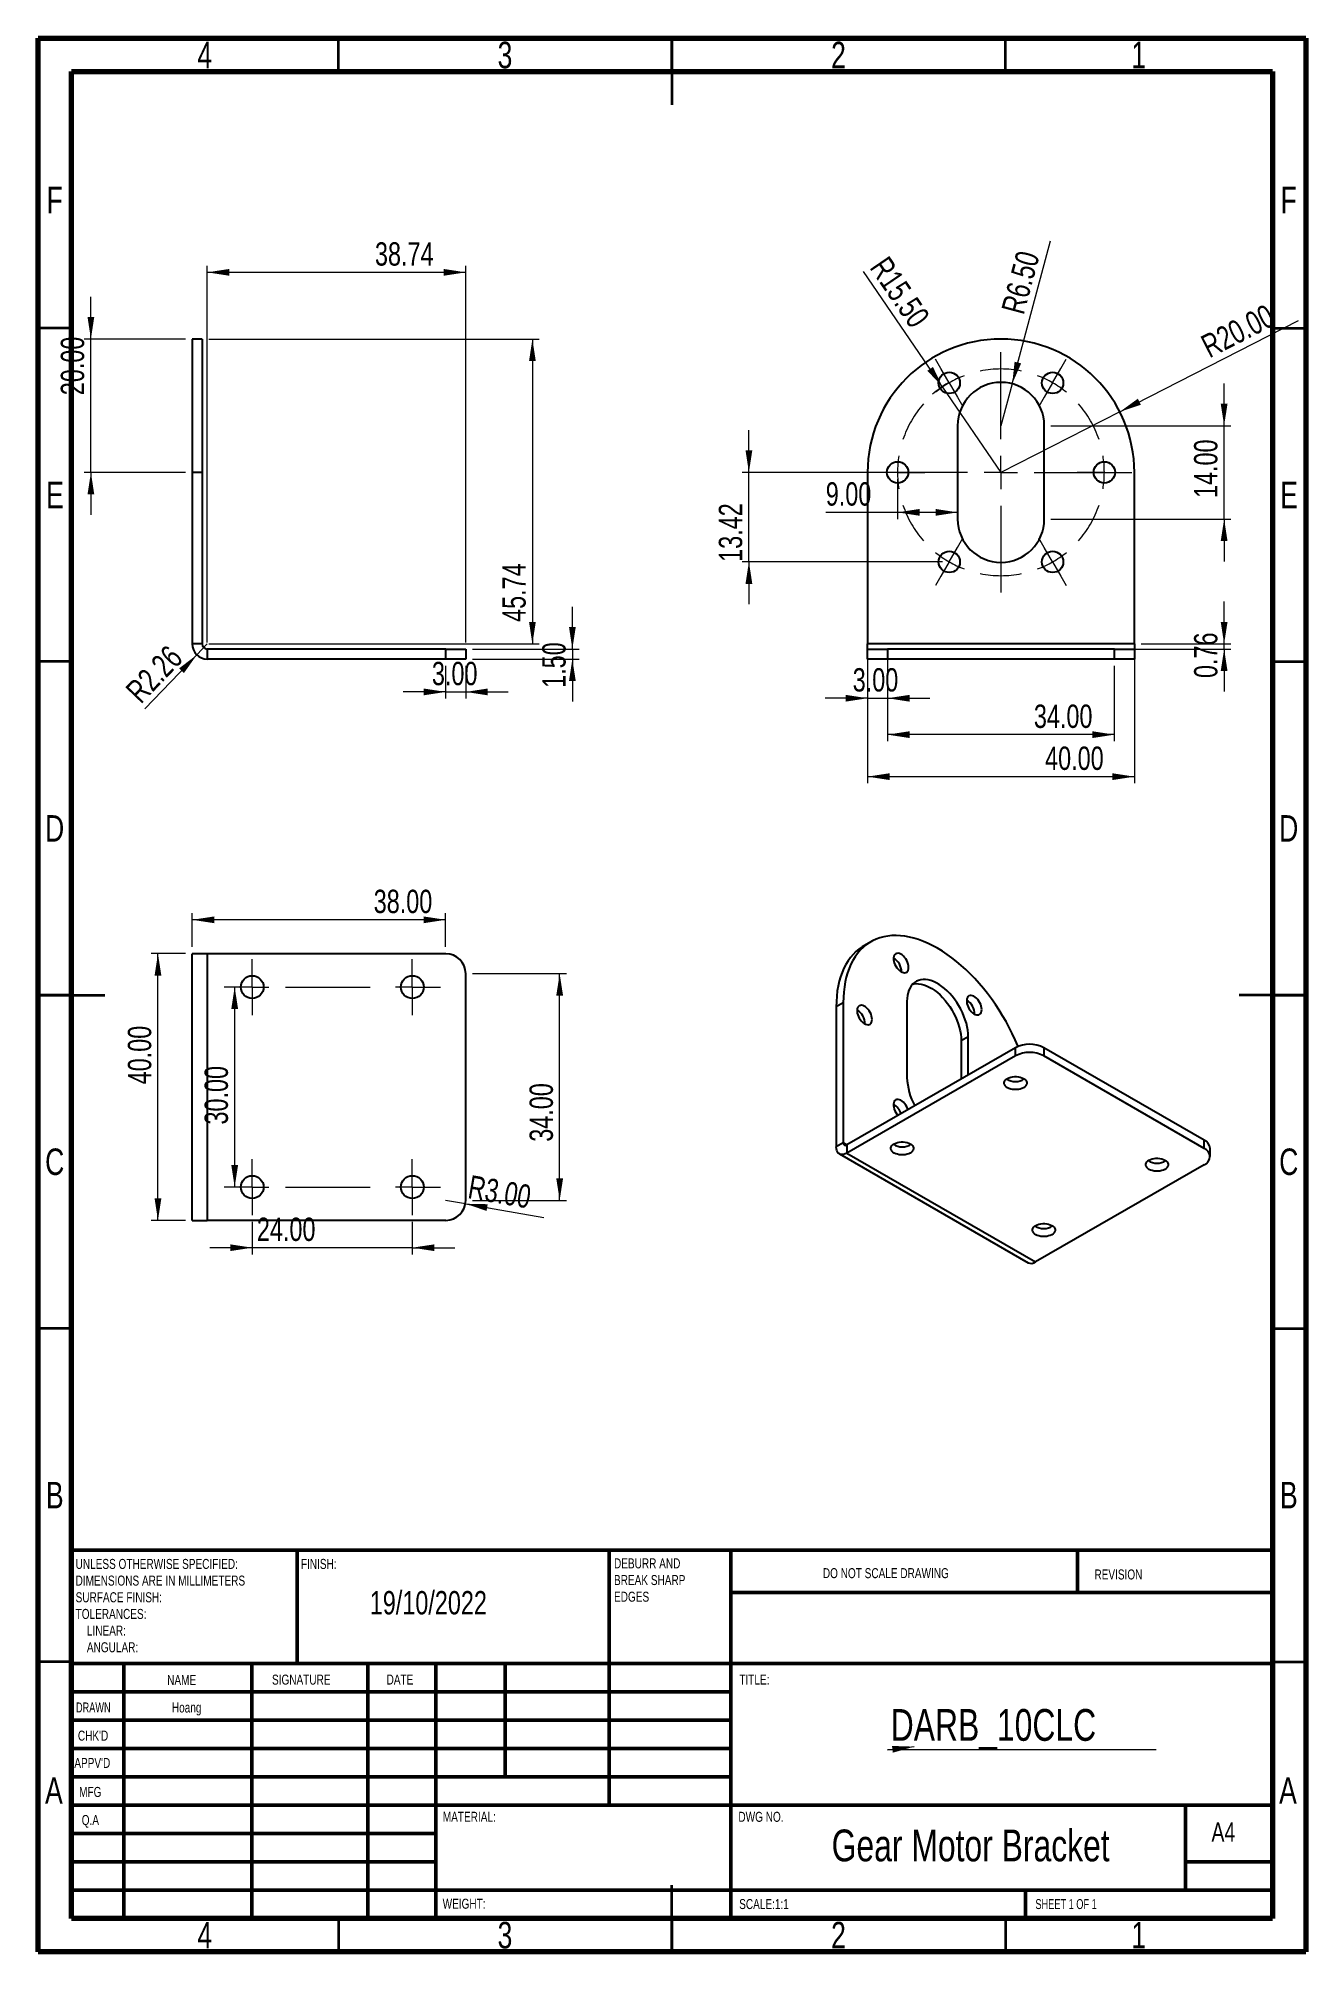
# Model space of a CAD drawing. Header units: millimetres. Extents: x 15 to 205, y 5 to 292.
import ezdxf

# ---------------------------------------------------------------- set-up
doc = ezdxf.new("R2010")
doc.units = ezdxf.units.MM
doc.linetypes.add('CENTERX2', pattern=[20.32, 12.7, -2.54, 2.54, -2.54])
doc.styles.add('SLDTEXTSTYLE0', font='TXT', dxfattribs={"width": 0.75})
doc.styles.add('SLDTEXTSTYLE1', font='TXT', dxfattribs={"width": 0.686449})
doc.styles.add('SLDTEXTSTYLE2', font='TXT', dxfattribs={"width": 0.6875})
doc.dimstyles.new('SLDDIMSTYLE0', dxfattribs={"dimtxt": 3.5, "dimasz": 3.302, "dimexe": 0, "dimexo": 0.0625, "dimgap": 0.875, "dimtad": 1, "dimrnd": 1e-09, "dimzin": 12, "dimdsep": 46, "dimtxsty": 'SLDTEXTSTYLE0', "dimsah": 1, "dimcen": 0.09, "dimadec": 0, "dimazin": 3, "dimtfac": 1, "dimtofl": 0, "dimtmove": 0, "dimatfit": 3, "dimfxl": 0, "dimfrac": 2, "dimtolj": 1, "dimtzin": 12, "dimarcsym": 0})
doc.dimstyles.new('SLDDIMSTYLE1', dxfattribs={"dimtxt": 3.5, "dimasz": 3.302, "dimexe": 0, "dimexo": 0.0625, "dimgap": 0.875, "dimtad": 1, "dimrnd": 1e-09, "dimzin": 4, "dimdsep": 46, "dimtxsty": 'SLDTEXTSTYLE0', "dimsah": 1, "dimcen": 0.09, "dimadec": 0, "dimazin": 1, "dimtfac": 1, "dimtmove": 0, "dimatfit": 0, "dimfxl": 0, "dimfrac": 2, "dimtolj": 1, "dimtzin": 12, "dimarcsym": 0})
doc.dimstyles.new('SLDDIMSTYLE2', dxfattribs={"dimtxt": 3.5, "dimasz": 3.302, "dimexe": 0, "dimexo": 0.0625, "dimgap": 0.875, "dimtad": 1, "dimrnd": 1e-09, "dimzin": 12, "dimdsep": 46, "dimtxsty": 'SLDTEXTSTYLE0', "dimsah": 1, "dimcen": 0, "dimadec": 0, "dimazin": 3, "dimtfac": 1, "dimtofl": 0, "dimtmove": 0, "dimatfit": 3, "dimfxl": 0, "dimfrac": 2, "dimtolj": 1, "dimtzin": 12, "dimarcsym": 0})
doc.dimstyles.new('SLDDIMSTYLE3', dxfattribs={"dimtxt": 3.5, "dimasz": 3.302, "dimexe": 0, "dimexo": 0.0625, "dimgap": 0.875, "dimtad": 1, "dimrnd": 1e-09, "dimzin": 4, "dimdsep": 46, "dimtxsty": 'SLDTEXTSTYLE0', "dimsah": 1, "dimcen": 0, "dimadec": 0, "dimazin": 1, "dimtfac": 1, "dimtofl": 0, "dimtmove": 0, "dimatfit": 3, "dimfxl": 0, "dimfrac": 2, "dimtolj": 1, "dimtzin": 12, "dimarcsym": 0})
doc.dimstyles.new('SLDDIMSTYLE4', dxfattribs={"dimtxt": 3.5, "dimasz": 3.302, "dimexe": 0, "dimexo": 0.0625, "dimgap": 0.875, "dimtad": 1, "dimrnd": 1e-09, "dimzin": 4, "dimdsep": 46, "dimtxsty": 'SLDTEXTSTYLE0', "dimsah": 1, "dimcen": 0.09, "dimadec": 0, "dimazin": 1, "dimtfac": 1, "dimtofl": 0, "dimtmove": 0, "dimatfit": 3, "dimfxl": 0, "dimfrac": 2, "dimtolj": 1, "dimtzin": 12, "dimarcsym": 0})
doc.dimstyles.new('SLDDIMSTYLE5', dxfattribs={"dimtxt": 3.5, "dimasz": 3.302, "dimexe": 0, "dimexo": 0.0625, "dimgap": 0.875, "dimtad": 1, "dimrnd": 1e-09, "dimdsep": 46, "dimtxsty": 'SLDTEXTSTYLE0', "dimsah": 1, "dimcen": 0.09, "dimadec": 0, "dimazin": 2, "dimtfac": 1, "dimtmove": 0, "dimatfit": 0, "dimfxl": 0, "dimfrac": 2, "dimtolj": 1, "dimtzin": 12, "dimarcsym": 0})
doc.dimstyles.new('SLDDIMSTYLE6', dxfattribs={"dimtxt": 3.5, "dimasz": 3.302, "dimexe": 0, "dimexo": 0.0625, "dimgap": 0.875, "dimtad": 1, "dimrnd": 1e-09, "dimzin": 12, "dimdsep": 46, "dimtxsty": 'SLDTEXTSTYLE0', "dimsah": 1, "dimcen": 0.09, "dimadec": 0, "dimazin": 3, "dimtfac": 1, "dimtmove": 0, "dimatfit": 0, "dimfxl": 0, "dimfrac": 2, "dimtolj": 1, "dimtzin": 12, "dimarcsym": 0})

# ---------------------------------------------------------------- blocks, each defined once
blk = doc.blocks.new('SW_NOTE_0')
at = {"color": 0, "linetype": 'Continuous', "lineweight": 0, "char_height": 1.5, "attachment_point": 1, "style": 'SLDTEXTSTYLE0'}
for s, insert in [('UNLESS OTHERWISE SPECIFIED:', (0, 1.93)), ('DIMENSIONS ARE IN MILLIMETERS', (0, -0.57)), ('TOLERANCES:', (0, -5.57)), ('SURFACE FINISH:', (0, -3.07)), ('LINEAR:', (1.69, -8.07)), ('ANGULAR:', (1.69, -10.57))]:
    blk.add_mtext(s, dxfattribs=dict(at, insert=insert))
blk = doc.blocks.new('SW_NOTE_0_1')
at = {"color": 0, "linetype": 'Continuous', "lineweight": 0, "char_height": 1.5, "attachment_point": 1, "style": 'SLDTEXTSTYLE0'}
for s, insert in [('DEBURR AND', (0, 1.93)), ('BREAK SHARP', (0, -0.57)), ('EDGES', (0, -3.07))]:
    blk.add_mtext(s, dxfattribs=dict(at, insert=insert))
blk = doc.blocks.new('SW_NOTE_0_2')
at = {"color": 0, "linetype": 'Continuous', "lineweight": 0}
blk.add_line((40.28, 0), (0, 0), dxfattribs=at)
at = {"color": 0, "linetype": 'Continuous', "lineweight": 0, "insert": (0.49, 6.13), "char_height": 4.762, "attachment_point": 1, "style": 'SLDTEXTSTYLE0'}
blk.add_mtext('DARB_10CLC', dxfattribs=at)
blk = doc.blocks.new('_D')
at = {"color": 7, "linetype": 'Continuous', "lineweight": 0}
for p, q in [((40.34, 201.39), (40.34, 257.89)), ((79.07, 256.89), (40.34, 256.89)), ((79.07, 201.39), (79.07, 257.89))]:
    blk.add_line(p, q, dxfattribs=at)
at = {"color": 7, "linetype": 'Continuous', "lineweight": 18}
for points in [[(40.34, 256.89), (43.64, 256.38), (43.64, 257.4)], [(79.07, 256.89), (75.77, 257.4), (75.77, 256.38)]]:
    blk.add_solid(points, dxfattribs=at)
at = {"color": 7, "linetype": 'Continuous', "lineweight": 18, "insert": (65.47, 261.4), "char_height": 3.5, "attachment_point": 1, "style": 'SLDTEXTSTYLE0'}
blk.add_mtext('38.74', dxfattribs=at)
blk = doc.blocks.new('_D_1')
at = {"color": 7, "linetype": 'Continuous', "lineweight": 0}
for p, q in [((40.57, 246.89), (90.07, 246.89)), ((89.07, 246.89), (89.07, 201.15)), ((40.57, 201.15), (90.07, 201.15))]:
    blk.add_line(p, q, dxfattribs=at)
at = {"color": 7, "linetype": 'Continuous', "lineweight": 18}
for points in [[(89.07, 246.89), (88.57, 243.59), (89.58, 243.59)], [(89.07, 201.15), (89.58, 204.45), (88.57, 204.45)]]:
    blk.add_solid(points, dxfattribs=at)
at = {"color": 7, "linetype": 'Continuous', "lineweight": 18, "insert": (84.56, 204.46), "char_height": 3.5, "attachment_point": 1, "rotation": 90, "style": 'SLDTEXTSTYLE0'}
blk.add_mtext('45.74', dxfattribs=at)
blk = doc.blocks.new('_D_2')
at = {"color": 7, "linetype": 'Continuous', "lineweight": 0}
for p, q in [((76.07, 197.89), (76.07, 192.96)), ((79.07, 197.89), (79.07, 192.96)), ((76.07, 193.96), (69.72, 193.96)), ((76.07, 193.96), (79.07, 193.96)), ((79.07, 193.96), (85.42, 193.96))]:
    blk.add_line(p, q, dxfattribs=at)
at = {"color": 7, "linetype": 'Continuous', "lineweight": 18}
for points in [[(76.07, 193.96), (72.77, 194.47), (72.77, 193.45)], [(79.07, 193.96), (82.38, 193.45), (82.38, 194.47)]]:
    blk.add_solid(points, dxfattribs=at)
at = {"color": 7, "linetype": 'Continuous', "lineweight": 18, "insert": (74.01, 198.47), "char_height": 3.5, "attachment_point": 1, "style": 'SLDTEXTSTYLE0'}
blk.add_mtext('3.00', dxfattribs=at)
blk = doc.blocks.new('_D_3')
at = {"color": 7, "linetype": 'Continuous', "lineweight": 0}
for p, q in [((95.06, 200.39), (95.06, 206.74)), ((80.07, 200.39), (96.06, 200.39)), ((80.07, 198.89), (96.06, 198.89)), ((95.06, 200.39), (95.06, 198.89)), ((95.06, 198.89), (95.06, 192.54))]:
    blk.add_line(p, q, dxfattribs=at)
at = {"color": 7, "linetype": 'Continuous', "lineweight": 18}
for points in [[(95.06, 200.39), (95.57, 203.69), (94.56, 203.69)], [(95.06, 198.89), (94.56, 195.59), (95.57, 195.59)]]:
    blk.add_solid(points, dxfattribs=at)
at = {"color": 7, "linetype": 'Continuous', "lineweight": 18, "insert": (90.55, 194.57), "char_height": 3.5, "attachment_point": 1, "rotation": 90, "style": 'SLDTEXTSTYLE0'}
blk.add_mtext('1.50', dxfattribs=at)
blk = doc.blocks.new('_D_4')
at = {"color": 7, "linetype": 'Continuous', "lineweight": 0}
for q in [(40.34, 201.15), (30.99, 191.44)]:
    blk.add_line((38.77, 199.52), q, dxfattribs=at)
at = {"color": 7, "linetype": 'Continuous', "lineweight": 18}
blk.add_solid([(38.77, 199.52), (36.11, 197.49), (36.84, 196.79)], dxfattribs=at)
at = {"color": 7, "linetype": 'Continuous', "lineweight": 18, "insert": (27.85, 194.46), "char_height": 3.5, "attachment_point": 1, "rotation": 46.1222, "style": 'SLDTEXTSTYLE0'}
blk.add_mtext('R2.26', dxfattribs=at)
blk = doc.blocks.new('_D_5')
at = {"color": 7, "linetype": 'Continuous', "lineweight": 0}
for p, q in [((22.89, 246.89), (22.89, 253.24)), ((37.07, 246.89), (21.89, 246.89)), ((22.89, 226.89), (22.89, 246.89)), ((37.07, 226.89), (21.89, 226.89)), ((22.89, 226.89), (22.89, 220.54))]:
    blk.add_line(p, q, dxfattribs=at)
at = {"color": 7, "linetype": 'Continuous', "lineweight": 18}
for points in [[(22.89, 246.89), (23.39, 250.19), (22.38, 250.19)], [(22.89, 226.89), (22.38, 223.59), (23.39, 223.59)]]:
    blk.add_solid(points, dxfattribs=at)
at = {"color": 7, "linetype": 'Continuous', "lineweight": 18, "insert": (18.37, 238.46), "char_height": 3.5, "attachment_point": 1, "rotation": 90, "style": 'SLDTEXTSTYLE0'}
blk.add_mtext('20.00', dxfattribs=at)
blk = doc.blocks.new('_D_6')
at = {"color": 7, "linetype": 'Continuous', "lineweight": 0}
for p, q in [((192.77, 233.89), (192.77, 240.24)), ((166.81, 233.89), (193.77, 233.89)), ((192.77, 219.89), (192.77, 233.89)), ((166.81, 219.89), (193.77, 219.89)), ((192.77, 219.89), (192.77, 213.54))]:
    blk.add_line(p, q, dxfattribs=at)
at = {"color": 7, "linetype": 'Continuous', "lineweight": 18}
for points in [[(192.77, 233.89), (193.28, 237.19), (192.26, 237.19)], [(192.77, 219.89), (192.26, 216.59), (193.28, 216.59)]]:
    blk.add_solid(points, dxfattribs=at)
at = {"color": 7, "linetype": 'Continuous', "lineweight": 18, "insert": (188.26, 223.04), "char_height": 3.5, "attachment_point": 1, "rotation": 90, "style": 'SLDTEXTSTYLE0'}
blk.add_mtext('14.00', dxfattribs=at)
blk = doc.blocks.new('_D_7')
at = {"color": 7, "linetype": 'Continuous', "lineweight": 0}
for q in [(166.74, 261.61), (159.31, 233.89)]:
    blk.add_line((161, 240.17), q, dxfattribs=at)
at = {"color": 7, "linetype": 'Continuous', "lineweight": 18}
blk.add_solid([(161, 240.17), (162.34, 243.23), (161.36, 243.49)], dxfattribs=at)
at = {"color": 7, "linetype": 'Continuous', "lineweight": 18, "insert": (159.33, 251.3), "char_height": 3.5, "attachment_point": 1, "rotation": 75, "style": 'SLDTEXTSTYLE0'}
blk.add_mtext('R6.50', dxfattribs=at)
blk = doc.blocks.new('_D_8')
at = {"color": 7, "linetype": 'Continuous', "lineweight": 0}
for q in [(203.91, 249.65), (159.31, 226.89)]:
    blk.add_line((177.13, 235.98), q, dxfattribs=at)
at = {"color": 7, "linetype": 'Continuous', "lineweight": 18}
blk.add_solid([(177.13, 235.98), (180.3, 237.03), (179.84, 237.94)], dxfattribs=at)
at = {"color": 7, "linetype": 'Continuous', "lineweight": 18, "insert": (188.97, 247.09), "char_height": 3.5, "attachment_point": 1, "rotation": 27.0427, "style": 'SLDTEXTSTYLE0'}
blk.add_mtext('R20.00', dxfattribs=at)
blk = doc.blocks.new('_D_9')
at = {"color": 7, "linetype": 'Continuous', "lineweight": 0}
for p, q in [((142.31, 197.89), (142.31, 186.55)), ((176.31, 197.89), (176.31, 186.55)), ((176.31, 187.55), (142.31, 187.55))]:
    blk.add_line(p, q, dxfattribs=at)
at = {"color": 7, "linetype": 'Continuous', "lineweight": 18}
for points in [[(142.31, 187.55), (145.62, 187.04), (145.62, 188.06)], [(176.31, 187.55), (173.01, 188.06), (173.01, 187.04)]]:
    blk.add_solid(points, dxfattribs=at)
at = {"color": 7, "linetype": 'Continuous', "lineweight": 18, "insert": (164.25, 192.06), "char_height": 3.5, "attachment_point": 1, "style": 'SLDTEXTSTYLE0'}
blk.add_mtext('34.00', dxfattribs=at)
blk = doc.blocks.new('_D_10')
at = {"color": 7, "linetype": 'Continuous', "lineweight": 0}
for p, q in [((139.31, 199.39), (139.31, 180.25)), ((179.31, 199.39), (179.31, 180.25)), ((139.31, 181.25), (179.31, 181.25))]:
    blk.add_line(p, q, dxfattribs=at)
at = {"color": 7, "linetype": 'Continuous', "lineweight": 18}
for points in [[(139.31, 181.25), (142.62, 180.74), (142.62, 181.76)], [(179.31, 181.25), (176.01, 181.76), (176.01, 180.74)]]:
    blk.add_solid(points, dxfattribs=at)
at = {"color": 7, "linetype": 'Continuous', "lineweight": 18, "insert": (165.93, 185.76), "char_height": 3.5, "attachment_point": 1, "style": 'SLDTEXTSTYLE0'}
blk.add_mtext('40.00', dxfattribs=at)
blk = doc.blocks.new('_D_11')
at = {"color": 7, "linetype": 'Continuous', "lineweight": 0}
for p, q in [((192.77, 201.15), (192.77, 207.5)), ((180.31, 201.15), (193.77, 201.15)), ((192.77, 200.39), (192.77, 201.15)), ((177.31, 200.39), (193.77, 200.39)), ((192.77, 200.39), (192.77, 194.04))]:
    blk.add_line(p, q, dxfattribs=at)
at = {"color": 7, "linetype": 'Continuous', "lineweight": 18}
for points in [[(192.77, 201.15), (193.28, 204.45), (192.26, 204.45)], [(192.77, 200.39), (192.26, 197.09), (193.28, 197.09)]]:
    blk.add_solid(points, dxfattribs=at)
at = {"color": 7, "linetype": 'Continuous', "lineweight": 18, "insert": (188.26, 196.04), "char_height": 3.5, "attachment_point": 1, "rotation": 90, "style": 'SLDTEXTSTYLE0'}
blk.add_mtext('0.76', dxfattribs=at)
blk = doc.blocks.new('_D_12')
at = {"color": 7, "linetype": 'Continuous', "lineweight": 0}
for p, q in [((139.31, 199.39), (139.31, 192.01)), ((142.31, 199.39), (142.31, 192.01)), ((139.31, 193.01), (132.96, 193.01)), ((139.31, 193.01), (142.31, 193.01)), ((142.31, 193.01), (148.66, 193.01))]:
    blk.add_line(p, q, dxfattribs=at)
at = {"color": 7, "linetype": 'Continuous', "lineweight": 18}
for points in [[(139.31, 193.01), (136.01, 193.52), (136.01, 192.5)], [(142.31, 193.01), (145.62, 192.5), (145.62, 193.52)]]:
    blk.add_solid(points, dxfattribs=at)
at = {"color": 7, "linetype": 'Continuous', "lineweight": 18, "insert": (137.09, 197.52), "char_height": 3.5, "attachment_point": 1, "style": 'SLDTEXTSTYLE0'}
blk.add_mtext('3.00', dxfattribs=at)
blk = doc.blocks.new('_D_13')
at = {"color": 7, "linetype": 'Continuous', "lineweight": 0}
for p, q in [((143.81, 225.89), (143.81, 219.89)), ((143.81, 220.89), (133.05, 220.89)), ((152.81, 220.89), (143.81, 220.89))]:
    blk.add_line(p, q, dxfattribs=at)
at = {"color": 7, "linetype": 'Continuous', "lineweight": 18}
for points in [[(143.81, 220.89), (147.12, 220.38), (147.12, 221.4)], [(152.81, 220.89), (149.51, 221.4), (149.51, 220.38)]]:
    blk.add_solid(points, dxfattribs=at)
at = {"color": 7, "linetype": 'Continuous', "lineweight": 18, "insert": (133.05, 225.4), "char_height": 3.5, "attachment_point": 1, "style": 'SLDTEXTSTYLE0'}
blk.add_mtext('9.00', dxfattribs=at)
blk = doc.blocks.new('_D_14')
at = {"color": 7, "linetype": 'Continuous', "lineweight": 0}
for p, q in [((121.53, 226.89), (121.53, 233.24)), ((142.81, 226.89), (120.53, 226.89)), ((121.53, 213.47), (121.53, 226.89)), ((150.56, 213.47), (120.53, 213.47)), ((121.53, 213.47), (121.53, 207.12))]:
    blk.add_line(p, q, dxfattribs=at)
at = {"color": 7, "linetype": 'Continuous', "lineweight": 18}
for points in [[(121.53, 226.89), (122.04, 230.19), (121.02, 230.19)], [(121.53, 213.47), (121.02, 210.17), (122.04, 210.17)]]:
    blk.add_solid(points, dxfattribs=at)
at = {"color": 7, "linetype": 'Continuous', "lineweight": 18, "insert": (117.02, 213.47), "char_height": 3.5, "attachment_point": 1, "rotation": 90, "style": 'SLDTEXTSTYLE0'}
blk.add_mtext('13.42', dxfattribs=at)
blk = doc.blocks.new('_D_15')
at = {"color": 7, "linetype": 'Continuous', "lineweight": 0}
for q in [(138.71, 257.04), (159.31, 226.89)]:
    blk.add_line((150.57, 239.69), q, dxfattribs=at)
at = {"color": 7, "linetype": 'Continuous', "lineweight": 18}
blk.add_arc((159.31, 226.89), 15.57, 120.6602, 131.2293, dxfattribs=at)
blk.add_solid([(150.57, 239.69), (149.12, 242.7), (148.29, 242.13)], dxfattribs=at)
at = {"color": 7, "linetype": 'Continuous', "lineweight": 18, "insert": (142.42, 259.58), "char_height": 3.5, "attachment_point": 1, "rotation": 304.3516, "style": 'SLDTEXTSTYLE0'}
blk.add_mtext('R15.50', dxfattribs=at)
blk = doc.blocks.new('SW_CENTERMARKSYMBOL_0')
at = {"color": 0, "linetype": 'Continuous', "lineweight": 18}
for p, q in [((-16.75, 2.17), (-17.55, 3.55)), ((-7.75, -8.42), (-7.75, 4.58)), ((1.25, 2.17), (2.05, 3.55)), ((-15.5, 0), (-16.75, 2.17)), ((-15.5, 0), (-14.25, -2.17)), ((0, 0), (-1.25, -2.17)), ((0, 0), (1.25, 2.17)), ((-14.25, -2.17), (-13.45, -3.55)), ((-1.25, -2.17), (-2.05, -3.55)), ((-7.75, -13.42), (-7.75, -10.92)), ((-25.75, -13.42), (-27.35, -13.42)), ((-12.75, -13.42), (-25.75, -13.42)), ((-23.25, -13.42), (-25.75, -13.42)), ((-23.25, -13.42), (-20.75, -13.42)), ((-20.75, -13.42), (-19.15, -13.42)), ((-7.75, -13.42), (-10.25, -13.42)), ((-7.75, -13.42), (-7.75, -15.92)), ((-7.75, -13.42), (-5.25, -13.42)), ((-2.75, -13.42), (10.25, -13.42)), ((5.25, -13.42), (3.65, -13.42)), ((7.75, -13.42), (5.25, -13.42)), ((7.75, -13.42), (10.25, -13.42)), ((10.25, -13.42), (11.85, -13.42)), ((-7.75, -18.42), (-7.75, -31.42)), ((-15.5, -26.85), (-14.25, -24.68)), ((-14.25, -24.68), (-13.45, -23.3)), ((-1.25, -24.68), (-2.05, -23.3)), ((0, -26.85), (-1.25, -24.68)), ((-15.5, -26.85), (-16.75, -29.01)), ((0, -26.85), (1.25, -29.01)), ((-16.75, -29.01), (-17.55, -30.4)), ((1.25, -29.01), (2.05, -30.4))]:
    blk.add_line(p, q, dxfattribs=at)
at = {"color": 0, "linetype": 'Continuous', "lineweight": 0}
for start, end in [(110.7587, 120), (60, 69.2413), (120, 129.2413), (50.7587, 60), (170.7587, 180), (0, 9.2413), (180, 189.2413), (350.7587, 0), (230.7587, 240), (300, 309.2413), (240, 249.2413), (290.7587, 300)]:
    blk.add_arc((-7.75, -13.42), 15.5, start, end, dxfattribs=at)
at = {"color": 0, "linetype": 'CENTERX2', "lineweight": 0}
for start, end in [(78.4825, 101.5175), (138.4825, 161.5175), (18.4825, 41.5175), (198.4825, 221.5175), (318.4825, 341.5175), (258.4825, 281.5175)]:
    blk.add_arc((-7.75, -13.42), 15.5, start, end, dxfattribs=at)
blk = doc.blocks.new('_D_16')
at = {"color": 7, "linetype": 'Continuous', "lineweight": 0}
for p, q in [((47.07, 114.5), (47.07, 109.6)), ((71.07, 114.5), (71.07, 109.6)), ((47.07, 110.6), (40.72, 110.6)), ((71.07, 110.6), (47.07, 110.6)), ((71.07, 110.6), (77.42, 110.6))]:
    blk.add_line(p, q, dxfattribs=at)
at = {"color": 7, "linetype": 'Continuous', "lineweight": 18}
for points in [[(47.07, 110.6), (43.77, 111.1), (43.77, 110.09)], [(71.07, 110.6), (74.38, 110.09), (74.38, 111.1)]]:
    blk.add_solid(points, dxfattribs=at)
at = {"color": 7, "linetype": 'Continuous', "lineweight": 18, "insert": (47.77, 115.11), "char_height": 3.5, "attachment_point": 1, "style": 'SLDTEXTSTYLE0'}
blk.add_mtext('24.00', dxfattribs=at)
blk = doc.blocks.new('_D_17')
at = {"color": 7, "linetype": 'Continuous', "lineweight": 0}
for q in [(76.07, 117.7), (90.81, 115.15)]:
    blk.add_line((79.03, 117.19), q, dxfattribs=at)
at = {"color": 7, "linetype": 'Continuous', "lineweight": 18}
blk.add_solid([(79.03, 117.19), (82.2, 116.12), (82.37, 117.12)], dxfattribs=at)
at = {"color": 7, "linetype": 'Continuous', "lineweight": 18, "insert": (79.85, 121.51), "char_height": 3.5, "attachment_point": 1, "rotation": 350.1732, "style": 'SLDTEXTSTYLE0'}
blk.add_mtext('R3.00', dxfattribs=at)
blk = doc.blocks.new('_D_18')
at = {"color": 7, "linetype": 'Continuous', "lineweight": 0}
for p, q in [((80.07, 151.7), (94.16, 151.7)), ((93.16, 117.7), (93.16, 151.7)), ((80.07, 117.7), (94.16, 117.7))]:
    blk.add_line(p, q, dxfattribs=at)
at = {"color": 7, "linetype": 'Continuous', "lineweight": 18}
for points in [[(93.16, 151.7), (92.65, 148.4), (93.67, 148.4)], [(93.16, 117.7), (93.67, 121), (92.65, 121)]]:
    blk.add_solid(points, dxfattribs=at)
at = {"color": 7, "linetype": 'Continuous', "lineweight": 18, "insert": (88.65, 126.49), "char_height": 3.5, "attachment_point": 1, "rotation": 90, "style": 'SLDTEXTSTYLE0'}
blk.add_mtext('34.00', dxfattribs=at)
blk = doc.blocks.new('_D_19')
at = {"color": 7, "linetype": 'Continuous', "lineweight": 0}
for p, q in [((38.07, 155.7), (38.07, 160.78)), ((76.07, 155.7), (76.07, 160.78)), ((76.07, 159.78), (38.07, 159.78))]:
    blk.add_line(p, q, dxfattribs=at)
at = {"color": 7, "linetype": 'Continuous', "lineweight": 18}
for points in [[(38.07, 159.78), (41.38, 159.27), (41.38, 160.28)], [(76.07, 159.78), (72.77, 160.28), (72.77, 159.27)]]:
    blk.add_solid(points, dxfattribs=at)
at = {"color": 7, "linetype": 'Continuous', "lineweight": 18, "insert": (65.28, 164.29), "char_height": 3.5, "attachment_point": 1, "style": 'SLDTEXTSTYLE0'}
blk.add_mtext('38.00', dxfattribs=at)
blk = doc.blocks.new('_D_20')
at = {"color": 7, "linetype": 'Continuous', "lineweight": 0}
for p, q in [((37.07, 154.7), (31.94, 154.7)), ((32.94, 114.7), (32.94, 154.7)), ((37.07, 114.7), (31.94, 114.7))]:
    blk.add_line(p, q, dxfattribs=at)
at = {"color": 7, "linetype": 'Continuous', "lineweight": 18}
for points in [[(32.94, 154.7), (32.43, 151.4), (33.45, 151.4)], [(32.94, 114.7), (33.45, 118), (32.43, 118)]]:
    blk.add_solid(points, dxfattribs=at)
at = {"color": 7, "linetype": 'Continuous', "lineweight": 18, "insert": (28.43, 135.1), "char_height": 3.5, "attachment_point": 1, "rotation": 90, "style": 'SLDTEXTSTYLE0'}
blk.add_mtext('40.00', dxfattribs=at)
blk = doc.blocks.new('_D_21')
at = {"color": 7, "linetype": 'Continuous', "lineweight": 0}
blk.add_line((44.44, 119.7), (44.44, 149.7), dxfattribs=at)
at = {"color": 7, "linetype": 'Continuous', "lineweight": 18}
for points in [[(44.44, 149.7), (43.93, 146.4), (44.95, 146.4)], [(44.44, 119.7), (44.95, 123), (43.93, 123)]]:
    blk.add_solid(points, dxfattribs=at)
at = {"color": 7, "linetype": 'Continuous', "lineweight": 18, "insert": (39.93, 129.07), "char_height": 3.5, "attachment_point": 1, "rotation": 90, "style": 'SLDTEXTSTYLE0'}
blk.add_mtext('30.00', dxfattribs=at)
blk = doc.blocks.new('SW_CENTERMARKSYMBOL_1')
at = {"color": 0, "linetype": 'Continuous', "lineweight": 18}
for p, q in [((0, 2.5), (0, 4.2)), ((24, 2.5), (24, 4.2)), ((-2.5, 0), (-4.2, 0)), ((0, 0), (-2.5, 0)), ((0, 0), (0, 2.5)), ((0, 0), (0, -2.5)), ((0, 0), (2.5, 0)), ((24, 0), (21.5, 0)), ((24, 0), (24, 2.5)), ((24, 0), (24, -2.5)), ((24, 0), (26.5, 0)), ((26.5, 0), (28.2, 0)), ((0, -2.5), (0, -4.2)), ((24, -2.5), (24, -4.2))]:
    blk.add_line(p, q, dxfattribs=at)
at = {"color": 0, "linetype": 'CENTERX2', "lineweight": 18}
blk.add_line((5, 0), (19, 0), dxfattribs=at)
blk = doc.blocks.new('SW_CENTERMARKSYMBOL_2')
at = {"color": 0, "linetype": 'Continuous', "lineweight": 18}
for p, q in [((0, 2.5), (0, 4.2)), ((24, 2.5), (24, 4.2)), ((-2.5, 0), (-4.2, 0)), ((0, 0), (-2.5, 0)), ((0, 0), (0, 2.5)), ((0, 0), (0, -2.5)), ((0, 0), (2.5, 0)), ((24, 0), (21.5, 0)), ((24, 0), (24, 2.5)), ((24, 0), (24, -2.5)), ((24, 0), (26.5, 0)), ((26.5, 0), (28.2, 0)), ((0, -2.5), (0, -4.2)), ((24, -2.5), (24, -4.2))]:
    blk.add_line(p, q, dxfattribs=at)
at = {"color": 0, "linetype": 'CENTERX2', "lineweight": 18}
blk.add_line((5, 0), (19, 0), dxfattribs=at)

msp = doc.modelspace()

# ---------------------------------------------------------------- linework, layer by layer
at = {"color": 7, "linetype": 'Continuous', "lineweight": 70}
for p, q in [((15, 5), (15, 292)), ((15, 292), (205, 292)), ((205, 292), (205, 5)), ((20, 10), (20, 287)), ((20, 287), (200, 287)), ((200, 287), (200, 10)), ((200, 10), (20, 10)), ((205, 5), (15, 5))]:
    msp.add_line(p, q, dxfattribs=at)
at = {"color": 7, "linetype": 'Continuous', "lineweight": 35}
for p, q in [((60, 287), (60, 292)), ((110, 292), (110, 282)), ((110, 287), (110, 292)), ((160, 287), (160, 292)), ((20, 248.5), (15, 248.5)), ((200, 248.5), (205, 248.5)), ((20, 198.5), (15, 198.5)), ((200, 198.5), (205, 198.5)), ((15, 148.5), (25, 148.5)), ((20, 148.5), (15, 148.5)), ((205, 148.5), (195, 148.5)), ((200, 148.5), (205, 148.5)), ((20, 98.5), (15, 98.5)), ((200, 98.5), (205, 98.5)), ((20, 48.5), (15, 48.5)), ((200, 48.5), (205, 48.5)), ((110, 5), (110, 15)), ((60, 10), (60, 5)), ((110, 10), (110, 5)), ((160, 10), (160, 5))]:
    msp.add_line(p, q, dxfattribs=at)
at = {"color": 7, "linetype": 'Continuous', "lineweight": 25}
for p, q in [((39.573, 246.891), (38.073, 246.891)), ((38.073, 246.891), (38.073, 226.891)), ((39.573, 246.891), (39.573, 226.891)), ((152.814, 233.891), (152.814, 219.891)), ((165.814, 219.891), (165.814, 233.891)), ((39.573, 226.891), (38.073, 226.891)), ((38.073, 226.891), (38.073, 201.153)), ((39.573, 226.891), (39.573, 201.153)), ((139.314, 226.891), (139.314, 201.153)), ((179.314, 201.153), (179.314, 226.891)), ((39.573, 201.153), (38.073, 201.153)), ((179.314, 201.153), (139.314, 201.153)), ((139.314, 200.391), (139.314, 201.153)), ((179.314, 201.153), (179.314, 200.391)), ((40.335, 200.391), (40.335, 198.891)), ((76.073, 200.391), (40.335, 200.391)), ((76.073, 198.891), (40.335, 198.891)), ((76.073, 198.891), (76.073, 200.391)), ((76.073, 200.391), (79.073, 200.391)), ((79.073, 198.891), (76.073, 198.891)), ((79.073, 200.391), (79.073, 198.891)), ((139.314, 198.891), (139.314, 200.391)), ((139.314, 200.391), (142.314, 200.391)), ((142.314, 198.891), (139.314, 198.891)), ((142.314, 200.391), (142.314, 198.891)), ((176.314, 200.391), (142.314, 200.391)), ((176.314, 198.891), (142.314, 198.891)), ((176.314, 198.891), (176.314, 200.391)), ((176.314, 200.391), (179.314, 200.391)), ((179.314, 198.891), (176.314, 198.891)), ((179.314, 200.391), (179.314, 198.891)), ((139.823, 156.491), (138.763, 155.879)), ((38.073, 114.697), (38.073, 154.697)), ((40.335, 154.697), (38.073, 154.697)), ((40.335, 154.697), (40.335, 114.697)), ((76.073, 154.697), (40.335, 154.697)), ((79.073, 117.697), (79.073, 151.697)), ((135.681, 147.334), (134.62, 146.722)), ((134.62, 146.722), (134.62, 125.706)), ((135.681, 147.334), (135.681, 126.318)), ((145.226, 147.54), (145.226, 136.108)), ((154.419, 142.233), (153.358, 141.621)), ((153.358, 141.621), (153.358, 135.901)), ((154.419, 136.514), (154.419, 142.233)), ((161.49, 140.596), (136.219, 126.007)), ((161.49, 139.371), (136.219, 124.782)), ((161.49, 139.371), (161.49, 140.596)), ((165.733, 140.596), (165.733, 139.371)), ((189.774, 126.717), (165.733, 140.596)), ((189.774, 125.492), (165.733, 139.371)), ((135.681, 126.318), (134.62, 125.706)), ((136.219, 126.007), (135.681, 126.318)), ((189.774, 125.492), (189.774, 126.717)), ((135.088, 124.67), (163.373, 108.342)), ((136.219, 126.007), (136.219, 124.782)), ((136.219, 124.782), (164.504, 108.454)), ((190.653, 124.267), (190.653, 125.492)), ((189.774, 123.043), (164.504, 108.454)), ((38.073, 114.697), (40.335, 114.697)), ((76.073, 114.697), (40.335, 114.697))]:
    msp.add_line(p, q, dxfattribs=at)
at = {"color": 7, "linetype": 'Continuous', "lineweight": 50}
for p, q in [((20, 65.25), (200, 65.25)), ((20, 65.25), (20, 10)), ((53.8, 48.25), (53.8, 65.25)), ((100.6, 65.25), (100.6, 27)), ((118.8, 65.25), (118.8, 10)), ((170.8, 58.875), (170.8, 65.25)), ((200, 58.875), (118.8, 58.875)), ((200, 48.25), (20, 48.25)), ((27.8, 48.25), (27.8, 10)), ((46.991, 48.25), (46.991, 10)), ((64.399, 48.25), (64.399, 10)), ((74.6, 10), (74.6, 48.25)), ((85, 31.25), (85, 48.25)), ((118.8, 44), (20, 44)), ((118.8, 39.75), (20, 39.75)), ((118.8, 35.5), (20, 35.5)), ((118.8, 31.25), (20, 31.25)), ((74.6, 27), (20, 27)), ((74.6, 27), (200, 27)), ((187, 14.25), (187, 27)), ((74.6, 22.75), (20, 22.75)), ((74.6, 18.5), (20, 18.5)), ((200, 18.5), (187, 18.5)), ((20, 14.25), (200, 14.25)), ((163, 10), (163, 14.25))]:
    msp.add_line(p, q, dxfattribs=at)
at = {"color": 7, "linetype": 'Continuous', "lineweight": 0}
msp.add_line((142.301, 35.27), (146.318, 35.76), dxfattribs=at)
at = {"color": 7, "linetype": 'Continuous', "lineweight": 25, "flags": 128}
for points in [[(138.763, 155.879), (138.512, 155.727), (138.032, 155.39), (137.579, 155.01), (137.155, 154.588), (136.76, 154.125), (136.397, 153.622), (136.065, 153.08), (135.766, 152.501), (135.5, 151.886), (135.268, 151.237), (135.071, 150.555), (134.909, 149.842), (134.783, 149.101), (134.692, 148.332), (134.638, 147.539), (134.62, 146.722)], [(161.866, 140.779), (161.824, 140.88), (161.43, 141.799), (161.006, 142.711), (160.553, 143.613), (160.073, 144.505), (159.566, 145.382), (159.034, 146.244), (158.479, 147.087), (157.902, 147.91), (157.303, 148.711), (156.686, 149.487), (156.051, 150.237), (155.4, 150.958), (154.734, 151.649), (154.056, 152.308), (153.367, 152.934), (152.669, 153.524), (151.964, 154.077), (151.253, 154.591), (150.539, 155.067), (149.823, 155.501), (149.106, 155.894), (148.392, 156.243), (147.681, 156.549), (146.976, 156.81), (146.278, 157.026), (145.589, 157.196), (144.911, 157.32), (144.246, 157.397), (143.595, 157.428), (142.959, 157.411), (142.342, 157.348), (141.744, 157.238), (141.166, 157.082), (140.611, 156.879), (140.079, 156.632), (139.573, 156.339), (139.092, 156.002), (138.639, 155.623), (138.215, 155.2), (137.821, 154.737), (137.458, 154.234), (137.126, 153.692), (136.827, 153.113), (136.561, 152.498), (136.329, 151.849), (136.132, 151.167), (135.97, 150.455), (135.844, 149.713), (135.753, 148.945), (135.699, 148.151), (135.681, 147.334)], [(145.474, 152.642), (145.456, 152.885), (145.402, 153.142), (145.314, 153.404), (145.195, 153.662), (145.048, 153.909), (144.879, 154.136), (144.692, 154.335), (144.494, 154.502), (144.292, 154.629), (144.091, 154.714), (143.898, 154.753), (143.719, 154.745), (143.561, 154.69), (143.427, 154.591), (143.323, 154.45), (143.252, 154.272), (143.216, 154.062), (143.216, 153.828), (143.252, 153.577), (143.323, 153.316), (143.427, 153.055), (143.561, 152.802), (143.719, 152.564), (143.898, 152.35), (144.091, 152.166), (144.292, 152.019), (144.494, 151.912), (144.692, 151.85), (144.879, 151.835), (145.048, 151.866), (145.195, 151.943), (145.314, 152.064), (145.402, 152.224), (145.456, 152.419), (145.474, 152.642)], [(154.419, 142.233), (154.4, 142.719), (154.345, 143.223), (154.253, 143.74), (154.126, 144.267), (153.964, 144.798), (153.768, 145.331), (153.541, 145.859), (153.284, 146.38), (152.999, 146.889), (152.688, 147.381), (152.355, 147.854), (152.001, 148.303), (151.629, 148.724), (151.243, 149.114), (150.845, 149.47), (150.44, 149.79), (150.029, 150.069), (149.616, 150.307), (149.206, 150.502), (148.8, 150.651), (148.402, 150.754), (148.016, 150.809), (147.645, 150.817), (147.291, 150.777), (146.957, 150.69), (146.646, 150.556), (146.361, 150.376), (146.104, 150.152), (145.877, 149.886), (145.682, 149.58), (145.52, 149.235), (145.392, 148.856), (145.3, 148.445), (145.245, 148.005), (145.226, 147.54)], [(146.086, 150.134), (146.23, 150.165), (146.584, 150.205), (146.956, 150.197), (147.342, 150.142), (147.739, 150.039), (148.145, 149.89), (148.556, 149.695), (148.968, 149.457), (149.379, 149.177), (149.785, 148.858), (150.182, 148.502), (150.568, 148.111), (150.94, 147.69), (151.294, 147.242), (151.628, 146.769), (151.938, 146.277), (152.223, 145.768), (152.48, 145.247), (152.708, 144.718), (152.903, 144.186), (153.065, 143.655), (153.193, 143.128), (153.284, 142.611), (153.34, 142.107), (153.358, 141.621)], [(139.994, 144.844), (139.976, 145.088), (139.922, 145.345), (139.834, 145.607), (139.715, 145.865), (139.568, 146.112), (139.399, 146.339), (139.212, 146.538), (139.014, 146.705), (138.812, 146.832), (138.611, 146.917), (138.418, 146.956), (138.239, 146.948), (138.081, 146.893), (137.947, 146.794), (137.843, 146.653), (137.772, 146.475), (137.736, 146.265), (137.736, 146.031), (137.772, 145.78), (137.843, 145.519), (137.947, 145.258), (138.081, 145.005), (138.239, 144.767), (138.418, 144.553), (138.611, 144.369), (138.812, 144.222), (139.014, 144.115), (139.212, 144.053), (139.399, 144.038), (139.568, 144.069), (139.715, 144.146), (139.834, 144.267), (139.922, 144.427), (139.976, 144.622), (139.994, 144.844)], [(156.434, 146.314), (156.416, 146.558), (156.362, 146.815), (156.274, 147.077), (156.155, 147.335), (156.008, 147.582), (155.839, 147.809), (155.652, 148.008), (155.455, 148.175), (155.252, 148.302), (155.051, 148.387), (154.858, 148.426), (154.679, 148.418), (154.521, 148.363), (154.387, 148.264), (154.283, 148.123), (154.212, 147.945), (154.176, 147.735), (154.176, 147.501), (154.212, 147.25), (154.283, 146.989), (154.387, 146.728), (154.521, 146.475), (154.679, 146.237), (154.858, 146.023), (155.051, 145.839), (155.252, 145.692), (155.455, 145.585), (155.652, 145.523), (155.839, 145.508), (156.008, 145.539), (156.155, 145.616), (156.274, 145.737), (156.362, 145.897), (156.416, 146.092), (156.434, 146.314)], [(160.288, 135.983), (160.515, 136.093), (160.771, 136.178), (161.05, 136.237), (161.342, 136.266), (161.638, 136.266), (161.93, 136.237), (162.208, 136.178), (162.465, 136.093), (162.692, 135.983), (162.882, 135.852), (163.031, 135.704), (163.132, 135.543), (163.183, 135.374), (163.183, 135.203), (163.132, 135.035), (163.031, 134.874), (162.882, 134.726), (162.692, 134.595), (162.465, 134.485), (162.208, 134.399), (161.93, 134.341), (161.638, 134.311), (161.342, 134.311), (161.05, 134.341), (160.771, 134.399), (160.515, 134.485), (160.288, 134.595), (160.097, 134.726), (159.949, 134.874), (159.848, 135.035), (159.796, 135.203), (159.796, 135.374), (159.848, 135.543), (159.949, 135.704), (160.097, 135.852), (160.288, 135.983)], [(145.38, 131.296), (145.314, 131.483), (145.195, 131.741), (145.048, 131.987), (144.879, 132.214), (144.692, 132.414), (144.494, 132.58), (144.292, 132.708), (144.091, 132.792), (143.898, 132.831), (143.719, 132.823), (143.561, 132.769), (143.427, 132.67), (143.323, 132.529), (143.252, 132.35), (143.216, 132.141), (143.216, 131.907), (143.252, 131.655), (143.323, 131.395), (143.427, 131.134), (143.561, 130.88), (143.719, 130.643), (143.891, 130.436)], [(143.317, 126.186), (143.544, 126.296), (143.801, 126.381), (144.079, 126.44), (144.371, 126.47), (144.668, 126.47), (144.959, 126.44), (145.238, 126.381), (145.494, 126.296), (145.721, 126.186), (145.912, 126.055), (146.06, 125.907), (146.161, 125.746), (146.213, 125.577), (146.213, 125.406), (146.161, 125.238), (146.06, 125.077), (145.912, 124.929), (145.721, 124.798), (145.494, 124.688), (145.238, 124.602), (144.959, 124.544), (144.668, 124.514), (144.371, 124.514), (144.079, 124.544), (143.801, 124.602), (143.544, 124.688), (143.317, 124.798), (143.127, 124.929), (142.979, 125.077), (142.877, 125.238), (142.826, 125.406), (142.826, 125.577), (142.877, 125.746), (142.979, 125.907), (143.127, 126.055), (143.317, 126.186)], [(136.219, 124.782), (135.969, 124.661), (135.725, 124.587), (135.493, 124.565), (135.279, 124.592), (135.088, 124.67), (134.925, 124.797), (134.794, 124.968), (134.698, 125.18), (134.64, 125.428), (134.62, 125.706)], [(181.501, 123.737), (181.728, 123.847), (181.985, 123.932), (182.263, 123.991), (182.555, 124.02), (182.851, 124.02), (183.143, 123.991), (183.422, 123.932), (183.678, 123.847), (183.905, 123.737), (184.096, 123.606), (184.244, 123.457), (184.345, 123.297), (184.397, 123.128), (184.397, 122.957), (184.345, 122.789), (184.244, 122.628), (184.096, 122.48), (183.905, 122.349), (183.678, 122.239), (183.422, 122.153), (183.143, 122.095), (182.851, 122.065), (182.555, 122.065), (182.263, 122.095), (181.985, 122.153), (181.728, 122.239), (181.501, 122.349), (181.311, 122.48), (181.162, 122.628), (181.061, 122.789), (181.01, 122.957), (181.01, 123.128), (181.061, 123.297), (181.162, 123.457), (181.311, 123.606), (181.501, 123.737)], [(164.53, 113.94), (164.757, 114.05), (165.014, 114.135), (165.293, 114.194), (165.584, 114.223), (165.881, 114.223), (166.173, 114.194), (166.451, 114.135), (166.708, 114.05), (166.935, 113.94), (167.125, 113.809), (167.273, 113.66), (167.375, 113.5), (167.426, 113.331), (167.426, 113.16), (167.375, 112.992), (167.273, 112.831), (167.125, 112.683), (166.935, 112.552), (166.708, 112.442), (166.451, 112.356), (166.173, 112.298), (165.881, 112.268), (165.584, 112.268), (165.293, 112.298), (165.014, 112.356), (164.757, 112.442), (164.53, 112.552), (164.34, 112.683), (164.192, 112.831), (164.09, 112.992), (164.039, 113.16), (164.039, 113.331), (164.09, 113.5), (164.192, 113.66), (164.34, 113.809), (164.53, 113.94)]]:
    msp.add_lwpolyline(points, dxfattribs=at)
at = {"color": 7, "linetype": 'Continuous', "lineweight": 25}
for centre, radius in [((151.564, 240.314), 1.6), ((167.064, 240.314), 1.6), ((143.814, 226.891), 1.6), ((174.814, 226.891), 1.6), ((151.564, 213.467), 1.6), ((167.064, 213.467), 1.6), ((47.073, 149.697), 1.7), ((71.073, 149.697), 1.7), ((47.073, 119.697), 1.7), ((71.073, 119.697), 1.7)]:
    msp.add_circle(centre, radius, dxfattribs=at)
for centre, radius, start, end in [((159.314, 226.891), 20, 0, 180), ((159.314, 233.891), 6.5, 0, 180), ((159.314, 219.891), 6.5, 180, 0), ((40.335, 201.153), 2.262, 180, 270), ((40.335, 201.153), 0.762, 180, 270), ((76.073, 151.697), 3, 0, 90), ((142.027, 151.958), 2.384, 359.82805, 60.16658), ((152.988, 145.631), 2.384, 359.82805, 60.16658), ((136.547, 144.161), 2.384, 359.82805, 60.16658), ((163.611, 136.501), 4.611, 62.60967, 117.39033), ((163.611, 135.277), 4.611, 62.60967, 117.39033), ((154.551, 136.428), 9.33, 181.96438, 209.1363), ((161.49, 138.017), 2.498, 237.8755, 302.1245), ((141.973, 129.998), 2.444, 16.27069, 59.50708), ((136.009, 126.265), 0.333, 170.78596, 309.20329), ((189.145, 125.338), 1.516, 5.8452, 65.47494), ((144.519, 128.22), 2.498, 237.8755, 302.1245), ((182.703, 125.771), 2.498, 237.8755, 302.1245), ((189.309, 124.267), 1.31, 290.78342, 69.21658), ((76.073, 117.697), 3, 270, 0), ((165.733, 115.974), 2.498, 237.8755, 302.1245), ((163.839, 109.399), 1.155, 246.18531, 305.12515)]:
    msp.add_arc(centre, radius, start, end, dxfattribs=at)
at = {"color": 7, "linetype": 'Continuous', "lineweight": 0}
msp.add_solid([(146.318, 35.76), (142.979, 35.864), (143.102, 34.856)], dxfattribs=at)

# ---------------------------------------------------------------- block references
for name, p in [('SW_CENTERMARKSYMBOL_0', (167.064, 240.314)), ('SW_CENTERMARKSYMBOL_1', (47.073, 149.697)), ('SW_CENTERMARKSYMBOL_2', (47.073, 119.697)), ('SW_NOTE_0', (20.594, 61.987)), ('SW_NOTE_0_1', (101.309, 62.069)), ('SW_NOTE_0_2', (142.301, 35.27))]:
    msp.add_blockref(name, p, dxfattribs=at)

# ---------------------------------------------------------------- texts
for s, insert, char_height, attachment_point, style in [('4', (39.96, 291.474), 3.969, 2, 'SLDTEXTSTYLE0'), ('3', (84.96, 291.474), 3.969, 2, 'SLDTEXTSTYLE0'), ('2', (134.96, 291.474), 3.969, 2, 'SLDTEXTSTYLE0'), ('1', (179.96, 291.474), 3.969, 2, 'SLDTEXTSTYLE0'), ('F', (17.458, 269.724), 3.969, 2, 'SLDTEXTSTYLE0'), ('F', (202.458, 269.724), 3.969, 2, 'SLDTEXTSTYLE0'), ('E', (17.508, 225.474), 3.969, 2, 'SLDTEXTSTYLE0'), ('E', (202.508, 225.474), 3.969, 2, 'SLDTEXTSTYLE0'), ('D', (17.453, 175.474), 3.969, 2, 'SLDTEXTSTYLE0'), ('D', (202.453, 175.474), 3.969, 2, 'SLDTEXTSTYLE0'), ('C', (17.459, 125.474), 3.969, 2, 'SLDTEXTSTYLE0'), ('C', (202.459, 125.474), 3.969, 2, 'SLDTEXTSTYLE0'), ('B', (17.471, 75.474), 3.969, 2, 'SLDTEXTSTYLE0'), ('B', (202.471, 75.474), 3.969, 2, 'SLDTEXTSTYLE0'), ('FINISH:', (54.371, 63.919), 1.5, 1, 'SLDTEXTSTYLE0'), ('DO NOT SCALE DRAWING', (132.615, 62.533), 1.5, 1, 'SLDTEXTSTYLE0'), ('REVISION', (173.328, 62.335), 1.5, 1, 'SLDTEXTSTYLE0'), ('19/10/2022', (64.689, 59.099), 3.5, 1, 'SLDTEXTSTYLE0'), ('NAME', (34.322, 46.501), 1.5, 1, 'SLDTEXTSTYLE0'), ('SIGNATURE', (50.034, 46.562), 1.5, 1, 'SLDTEXTSTYLE0'), ('DATE', (67.215, 46.576), 1.5, 1, 'SLDTEXTSTYLE0'), ('TITLE:', (120.09, 46.576), 1.5, 1, 'SLDTEXTSTYLE0'), ('DRAWN', (20.643, 42.385), 1.5, 1, 'SLDTEXTSTYLE1'), ('Hoang', (37.241, 42.383), 1.4986, 2, 'SLDTEXTSTYLE0'), ("CHK'D", (20.939, 38.162), 1.5, 1, 'SLDTEXTSTYLE0'), ("APPV'D", (20.402, 34.066), 1.5, 1, 'SLDTEXTSTYLE0'), ('A', (17.34, 31.168), 3.969, 2, 'SLDTEXTSTYLE0'), ('MFG', (21.124, 29.716), 1.5, 1, 'SLDTEXTSTYLE0'), ('A', (202.34, 31.168), 3.969, 2, 'SLDTEXTSTYLE0'), ('MATERIAL:', (75.646, 25.986), 1.5, 1, 'SLDTEXTSTYLE0'), ('DWG NO.', (119.953, 25.986), 1.5, 1, 'SLDTEXTSTYLE0'), ('Q.A', (21.509, 25.505), 1.5, 1, 'SLDTEXTSTYLE0'), ('Gear Motor Bracket', (154.772, 23.324), 4.7625, 2, 'SLDTEXTSTYLE0'), ('A4', (190.871, 24.406), 2.9104, 1, 'SLDTEXTSTYLE0'), ('WEIGHT:', (75.618, 12.949), 1.4986, 1, 'SLDTEXTSTYLE0'), ('SCALE:1:1', (120.074, 12.9), 1.5, 1, 'SLDTEXTSTYLE0'), ('SHEET 1 OF 1', (164.478, 12.9), 1.5, 1, 'SLDTEXTSTYLE2'), ('4', (39.96, 9.474), 3.969, 2, 'SLDTEXTSTYLE0'), ('3', (84.96, 9.474), 3.969, 2, 'SLDTEXTSTYLE0'), ('2', (134.96, 9.474), 3.969, 2, 'SLDTEXTSTYLE0'), ('1', (179.96, 9.474), 3.969, 2, 'SLDTEXTSTYLE0')]:
    msp.add_mtext(s, dxfattribs=dict(at, insert=insert, char_height=char_height, attachment_point=attachment_point, style=style))

# ---------------------------------------------------------------- dimensions: what is measured, and where the dimension line sits
at = {"color": 7, "linetype": 'Continuous', "lineweight": 18}
for base, p1, p2, dimstyle, picture, middle in [((40.335, 256.891), (79.073, 200.391), (40.335, 200.391), 'SLDDIMSTYLE0', '_D', (71.289, 256.891)), ((143.814, 220.891), (152.814, 219.891), (143.814, 226.891), 'SLDDIMSTYLE4', '_D_13', (137.578, 220.891)), ((79.073, 193.961), (76.073, 198.891), (79.073, 198.891), 'SLDDIMSTYLE1', '_D_2', (78.538, 193.961)), ((142.314, 193.009), (139.314, 200.391), (142.314, 200.391), 'SLDDIMSTYLE1', '_D_12', (141.618, 193.009)), ((179.314, 181.252), (139.314, 200.391), (179.314, 200.391), 'SLDDIMSTYLE4', '_D_10', (171.744, 181.252)), ((142.314, 187.55), (176.314, 198.891), (142.314, 198.891), 'SLDDIMSTYLE4', '_D_9', (170.064, 187.55)), ((38.073, 159.777), (76.073, 154.697), (38.073, 154.697), 'SLDDIMSTYLE4', '_D_19', (71.102, 159.777)), ((47.073, 110.597), (71.073, 115.497), (47.073, 115.497), 'SLDDIMSTYLE1', '_D_16', (53.594, 110.597))]:
    dim = msp.add_linear_dim(base=base, p1=p1, p2=p2, dimstyle=dimstyle, dxfattribs=at)
    dim.commit()
    dim.dimension.update_dxf_attribs({"geometry": picture, "text_midpoint": middle, "dimtype": 160})
for center, mpoint, dimstyle, picture, middle in [((159.314, 233.891), (160.996, 240.169), 'SLDDIMSTYLE3', '_D_7', (165.248, 256.035)), ((159.314, 226.891), (150.568, 239.687), 'SLDDIMSTYLE3', '_D_15', (142.717, 251.174)), ((159.314, 226.891), (177.127, 235.984), 'SLDDIMSTYLE3', '_D_8', (197.543, 246.405)), ((40.335, 201.153), (38.767, 199.522), 'SLDDIMSTYLE2', '_D_4', (34.805, 195.402)), ((76.073, 117.697), (79.029, 117.185), 'SLDDIMSTYLE3', '_D_17', (85.333, 116.094))]:
    dim = msp.add_radius_dim(center=center, mpoint=mpoint, dimstyle=dimstyle, dxfattribs=at)
    dim.commit()
    dim.dimension.update_dxf_attribs({"geometry": picture, "text_midpoint": middle, "dimtype": 164})
for base, p1, p2, dimstyle, picture, middle in [((22.886, 246.891), (38.073, 226.891), (38.073, 246.891), 'SLDDIMSTYLE1', '_D_5', (22.886, 244.282)), ((89.073, 201.153), (39.573, 246.891), (39.573, 201.153), 'SLDDIMSTYLE0', '_D_1', (89.073, 210.274)), ((192.772, 233.891), (165.814, 219.891), (165.814, 233.891), 'SLDDIMSTYLE1', '_D_6', (192.772, 228.863)), ((121.53, 226.891), (151.564, 213.467), (143.814, 226.891), 'SLDDIMSTYLE6', '_D_14', (121.53, 219.284)), ((95.065, 198.891), (79.073, 200.391), (79.073, 198.891), 'SLDDIMSTYLE1', '_D_3', (95.065, 199.092)), ((192.772, 201.153), (176.314, 200.391), (179.314, 201.153), 'SLDDIMSTYLE5', '_D_11', (192.772, 200.566)), ((32.937, 154.697), (38.073, 114.697), (38.073, 154.697), 'SLDDIMSTYLE4', '_D_20', (32.937, 140.915)), ((44.441, 149.697), (42.873, 119.697), (42.873, 149.697), 'SLDDIMSTYLE4', '_D_21', (44.441, 134.889)), ((93.163, 151.697), (79.073, 117.697), (79.073, 151.697), 'SLDDIMSTYLE4', '_D_18', (93.163, 132.311))]:
    dim = msp.add_linear_dim(base=base, p1=p1, p2=p2, angle=90, dimstyle=dimstyle, dxfattribs=at)
    dim.commit()
    dim.dimension.update_dxf_attribs({"geometry": picture, "text_midpoint": middle, "dimtype": 160})

doc.saveas('drawing.dxf')
